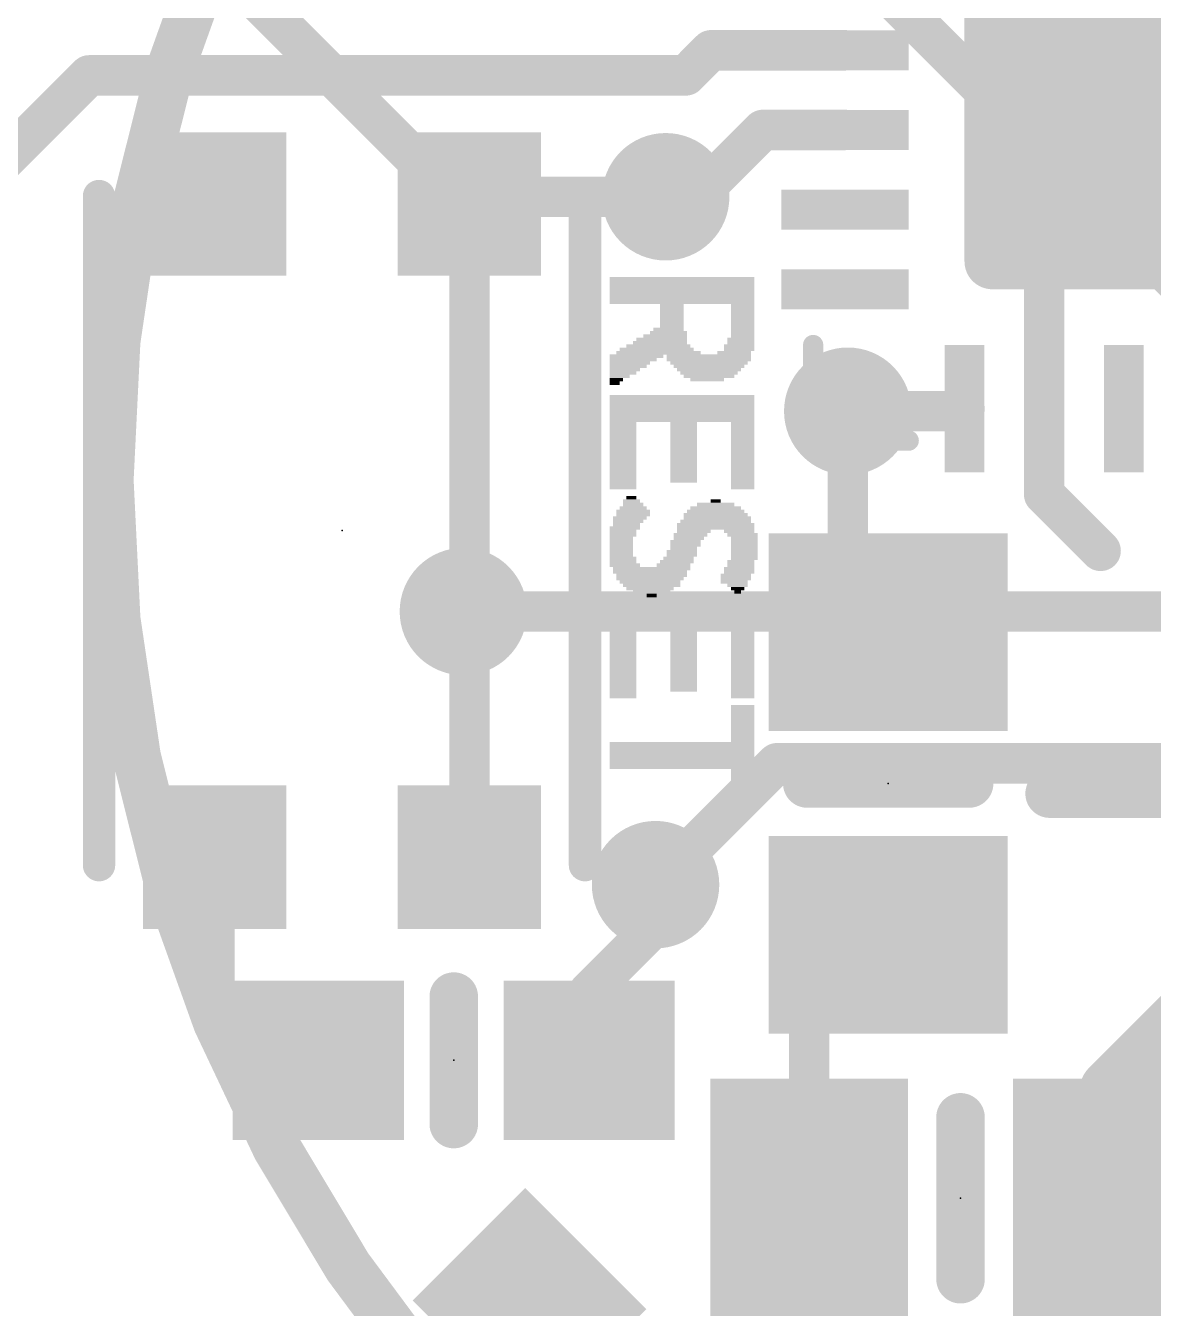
# Model space of a CAD drawing. Extents: x -19.6 to 14, y -19.9 to 18.9.
# Drawn here: x -9.42 to -2.34, y -5.2 to 2.85 of the extents above; entities that cross this region are included whole.
import ezdxf

# ---------------------------------------------------------------- set-up
doc = ezdxf.new("R2010")
doc.units = 0
for name, color, linetype in [('1', 12, 'CONTINUOUS'), ('16', 132, 'CONTINUOUS'), ('18', 110, 'CONTINUOUS'), ('20', 53, 'CONTINUOUS'), ('21', 40, 'CONTINUOUS'), ('23', 53, 'CONTINUOUS')]:
    doc.layers.add(name, color=color, linetype=linetype)

# ---------------------------------------------------------------- blocks, each defined once
blk = doc.blocks.new('RECT')
blk.add_solid([(-0.5, -0.5), (0.5, -0.5), (-0.5, 0.5), (0.5, 0.5)])
blk = doc.blocks.new('RECT560000X560000R10')
at = {"const_width": 0.175}
blk.add_lwpolyline([(1.6625, -1.575), (1.6625, 1.575, 0.4142), (1.575, 1.6625), (-1.575, 1.6625, 0.4142), (-1.6625, 1.575), (-1.6625, -1.575, 0.4142), (-1.575, -1.6625), (1.575, -1.6625, 0.4142)], format="xyb", close=True, dxfattribs=at)
blk.add_solid([(-1.6004, -1.6004), (1.6004, -1.6004), (-1.6004, 1.6004), (1.6004, 1.6004)])
blk = doc.blocks.new('ROUNDV')
at = {"const_width": 0.5}
blk.add_lwpolyline([(0, -0.25, 1), (0, 0.25, 1), (0, -0.25)], format="xyb", dxfattribs=at)

msp = doc.modelspace()

# ---------------------------------------------------------------- linework, layer by layer
at = {"layer": '1'}
for points, const_width in [([(0, 8.89, 0.4142), (-8.89, 0)], 0.3048), ([(-5.1132, 2.7608, 1), (-5.1132, 2.6338)], 0.127), ([(-5.0683, 2.6524, 1), (-5.1581, 2.7422)], 0.127), ([(-4.2716, 2.6338, 1), (-4.2716, 2.7608)], 0.127), ([(-9.017, 2.6035, 1), (-9.017, 2.4765)], 0.127), ([(-8.9721, 2.4951, 1), (-9.0619, 2.5849)], 0.127), ([(-5.2705, 2.4765, 1), (-5.2705, 2.6035)], 0.127), ([(-5.3154, 2.5849, 1), (-5.2256, 2.4951)], 0.127), ([(-4.7877, 2.2608, 1), (-4.7877, 2.1338)], 0.127), ([(-4.7428, 2.1524, 1), (-4.8326, 2.2422)], 0.127), ([(-4.2716, 2.1338, 1), (-4.2716, 2.2608)], 0.127), ([(-6.566, 1.7325, 1), (-6.693, 1.7325)], 0.127), ([(-6.566, 1.7325, 1), (-6.693, 1.7325)], 0.127), ([(-5.3975, 1.8415, 1), (-5.3975, 1.7145)], 0.127), ([(-5.2519, 1.8229, 1), (-5.1621, 1.7331)], 0.127), ([(-5.207, 1.7145, 1), (-5.207, 1.8415)], 0.127), ([(-2.9581, 1.7608, 1), (-3.0851, 1.7608)], 0.127), ([(-3.0665, 1.8057, 1), (-2.9767, 1.7159)], 0.127), ([(-6.693, 1.562, 1), (-6.566, 1.562)], 0.127), ([(-3.4767, 0.4024, 1), (-3.5665, 0.4922)], 0.127), ([(-2.9581, 0.4473, 1), (-3.0851, 0.4473)], 0.127), ([(-4.2545, 0.4953, 1), (-4.2545, 0.3683)], 0.127), ([(-4.2096, 0.4767, 1), (-4.2994, 0.3869)], 0.127), ([(-4.191, 0.4318, 1), (-4.318, 0.4318)], 0.127), ([(-3.582, 0.4767, 1), (-3.4922, 0.3869)], 0.127), ([(-3.5371, 0.3683, 1), (-3.5371, 0.4953)], 0.127), ([(-3.0851, 0.4473, 1), (-2.9581, 0.4473)], 0.127), ([(-4.2359, 0.3234, 1), (-4.1461, 0.4132)], 0.127), ([(-8.89, 0, 0.4142), (0, -8.89)], 0.3048), ([(-8.8138, 0, 1), (-8.9662, 0)], 0.1524), ([(-8.9662, 0, 1), (-8.8138, 0)], 0.1524), ([(-2.9767, -0.045, 1), (-3.0665, -0.1348)], 0.127), ([(-3.0851, -0.0899, 1), (-2.9581, -0.0899)], 0.127), ([(-2.7119, -0.4894, 1), (-2.6221, -0.3996)], 0.127), ([(-4.2096, -0.6561, 1), (-4.2994, -0.7459)], 0.127), ([(-4.318, -0.701, 1), (-4.191, -0.701)], 0.127), ([(-6.6226, -0.7806, 1), (-6.7124, -0.8704)], 0.127), ([(-6.7124, -0.7806, 1), (-6.6226, -0.8704)], 0.127), ([(-6.693, -0.7875, 1), (-6.566, -0.7875)], 0.127), ([(-6.5846, -0.8324, 1), (-6.6744, -0.7426)], 0.127), ([(-6.566, -0.8635, 1), (-6.693, -0.8635)], 0.127), ([(-6.6744, -0.9084, 1), (-6.5846, -0.8186)], 0.127), ([(-4.0454, -0.9999, 1), (-3.9556, -0.9101)], 0.127), ([(-2.987, -1.8923, 1), (-2.987, -2.0447)], 0.1524), ([(-8.166, -2.3675, 1), (-8.293, -2.3675)], 0.127), ([(-6.693, -2.3675, 1), (-6.566, -2.3675)], 0.127), ([(-5.3975, -2.54, 1), (-5.5245, -2.54)], 0.127), ([(-5.5245, -2.794, 1), (-5.3975, -2.794)], 0.127), ([(-5.4161, -2.8389, 1), (-5.5059, -2.7491)], 0.127), ([(-4.2545, -2.7915, 1), (-4.2545, -2.9185)], 0.127), ([(-4.2096, -2.8999, 1), (-4.2994, -2.8101)], 0.127), ([(-4.0005, -2.9185, 1), (-4.0005, -2.7915)], 0.127), ([(-4.433, -3.097, 1), (-4.56, -3.097)], 0.127), ([(-4.5414, -3.0521, 1), (-4.4516, -3.1419)], 0.127), ([(-5.8143, -3.2108, 1), (-5.9413, -3.2108)], 0.127), ([(-5.9227, -3.1659, 1), (-5.8329, -3.2557)], 0.127), ([(-8.1846, -3.2531, 1), (-8.2744, -3.3429)], 0.127), ([(-8.293, -3.298, 1), (-8.166, -3.298)], 0.127), ([(-7.8849, -3.5791, 1), (-7.8849, -3.7061)], 0.127), ([(-7.9298, -3.6875, 1), (-7.84, -3.5977)], 0.127), ([(-7.5778, -3.7061, 1), (-7.5778, -3.5791)], 0.127), ([(-5.9413, -3.6426, 1), (-5.8143, -3.6426)], 0.127), ([(-2.4949, -3.8339, 1), (-2.6981, -3.8339)], 0.2032), ([(-2.6683, -3.7621, 1), (-2.5247, -3.9057)], 0.2032), ([(-2.6981, -4.5085, 1), (-2.4949, -4.5085)], 0.2032), ([(-4.56, -4.5085, 1), (-4.433, -4.5085)], 0.127)]:
    msp.add_lwpolyline(points, format="xyb", dxfattribs=dict(at, const_width=const_width))
for points, const_width in [([(-3.0216, 1.7608), (-1.7716, 3.0108)], 0.254), ([(-5.1132, 2.6973), (-5.2705, 2.54)], 0.254), ([(-4.2716, 2.6973), (-5.1132, 2.6973)], 0.254), ([(-9.017, 2.54), (-11.557, 0)], 0.254), ([(-5.2705, 2.54), (-9.017, 2.54)], 0.254), ([(-4.7877, 2.1973), (-5.207, 1.778)], 0.254), ([(-4.2716, 2.1973), (-4.7877, 2.1973)], 0.254), ([(-6.6295, 1.562), (-6.6295, 1.7325)], 0.254), ([(-6.6295, -0.7875), (-6.6295, 1.7325)], 0.254), ([(-5.207, 1.778), (-5.3975, 1.778)], 0.254), ([(-3.0216, 0.4473), (-3.0216, 1.7608)], 0.254), ([(-3.5216, 0.4473), (-3.5371, 0.4318)], 0.254), ([(-3.0216, 0.4473), (-3.0216, -0.0899)], 0.254), ([(-3.5371, 0.4318), (-4.2545, 0.4318)], 0.254), ([(-4.191, 0.3683), (-4.2545, 0.4318)], 0.254), ([(-4.2545, -0.701), (-4.2545, 0.4318)], 0.254), ([(-3.0216, -0.0899), (-2.667, -0.4445)], 0.254), ([(-4.0005, -0.955), (-4.2545, -0.701)], 0.254), ([(-6.6675, -0.8255), (-6.6295, -0.7875)], 0.254), ([(-6.6675, -0.8255), (-6.6295, -0.8635)], 0.254), ([(-6.6295, -0.8635), (-6.6295, -2.3675)], 0.254), ([(-2.987, -1.9685), (-1.6811, -1.9685)], 0.3048), ([(-8.2295, -2.3675), (-8.2295, -3.298)], 0.254), ([(-5.461, -2.794), (-5.461, -2.54)], 0.254), ([(-5.461, -2.794), (-5.8778, -3.2108)], 0.254), ([(-4.4965, -3.097), (-4.2545, -2.855)], 0.254), ([(-4.2545, -2.855), (-4.0005, -2.855)], 0.254), ([(-2.5965, -3.8339), (-1.6811, -2.9185)], 0.4064), ([(-4.4965, -4.5085), (-4.4965, -3.097)], 0.254), ([(-5.8778, -3.2108), (-5.8778, -3.6426)], 0.254), ([(-8.2295, -3.298), (-7.8849, -3.6426)], 0.254), ([(-7.8849, -3.6426), (-7.5778, -3.6426)], 0.254), ([(-2.5965, -4.5085), (-2.5965, -3.8339)], 0.4064)]:
    msp.add_lwpolyline(points, dxfattribs=dict(at, const_width=const_width))
at = {"layer": '16'}
for points, const_width in [([(0, 8.89, 0.4142), (-8.89, 0)], 0.3048), ([(-6.731, 1.8415, 1), (-6.731, 1.7145)], 0.127), ([(-6.7759, 1.7331, 1), (-6.6861, 1.8229)], 0.127), ([(-5.3975, 1.7145, 1), (-5.3975, 1.8415)], 0.127), ([(-8.89, 0, 0.4142), (0, -8.89)], 0.3048), ([(-8.8138, 0, 1), (-8.9662, 0)], 0.1524), ([(-8.9662, 0, 1), (-8.8138, 0)], 0.1524), ([(-6.6675, -0.762, 1), (-6.6675, -0.889)], 0.127), ([(-4.699, -1.7145, 1), (-4.699, -1.8415)], 0.127), ([(-4.6541, -1.8229, 1), (-4.7439, -1.7331)], 0.127), ([(-5.5059, -2.4951, 1), (-5.4161, -2.5849)], 0.127)]:
    msp.add_lwpolyline(points, format="xyb", dxfattribs=dict(at, const_width=const_width))
at = {"layer": '16', "const_width": 0.254}
for points in [[(-8.5725, 3.6195), (-6.731, 1.778)], [(-1.397, 0.4445), (-4.1275, 3.175)], [(-6.731, 1.778), (-5.3975, 1.778)], [(0.8255, -0.8255), (-6.6675, -0.8255)], [(-4.699, -1.778), (-5.461, -2.54)], [(0.635, -1.778), (-4.699, -1.778)]]:
    msp.add_lwpolyline(points, dxfattribs=at)
at = {"layer": '20'}
msp.add_arc((0, -0.0023), 13.9929, 105.8, 74.2, dxfattribs=at)
at = {"layer": '21'}
for points, const_width in [([(-8.9549, -2.4175), (-8.9549, 1.7825)], 0.2032), ([(-5.9041, 1.7825), (-5.9041, -2.4175)], 0.2032), ([(-4.4716, 0.8473), (-4.4716, 0.2473)], 0.127), ([(-4.4716, 0.2473), (-3.8716, 0.2473)], 0.127), ([(-3.4925, -1.905), (-4.5085, -1.905)], 0.3048), ([(-6.7278, -4.0426), (-6.7278, -3.2426)], 0.3048), ([(-3.5465, -5.0165), (-3.5465, -4.0005)], 0.3048)]:
    msp.add_lwpolyline(points, dxfattribs=dict(at, const_width=const_width))
for points, const_width in [([(-8.9041, 1.7825, 1), (-9.0057, 1.7825)], 0.1016), ([(-5.8533, 1.7825, 1), (-5.9549, 1.7825)], 0.1016), ([(-4.4399, 0.8473, 1), (-4.5034, 0.8473)], 0.0635), ([(-4.5034, 0.2473, 1), (-4.4399, 0.2473)], 0.0635), ([(-4.4716, 0.2791, 1), (-4.4716, 0.2156)], 0.0635), ([(-3.8716, 0.2156, 1), (-3.8716, 0.2791)], 0.0635), ([(-4.5085, -1.8288, 1), (-4.5085, -1.9812)], 0.1524), ([(-3.4925, -1.9812, 1), (-3.4925, -1.8288)], 0.1524), ([(-9.0057, -2.4175, 1), (-8.9041, -2.4175)], 0.1016), ([(-5.9549, -2.4175, 1), (-5.8533, -2.4175)], 0.1016), ([(-6.6516, -3.2426, 1), (-6.804, -3.2426)], 0.1524), ([(-3.4703, -4.0005, 1), (-3.6227, -4.0005)], 0.1524), ([(-6.804, -4.0426, 1), (-6.6516, -4.0426)], 0.1524), ([(-3.6227, -5.0165, 1), (-3.4703, -5.0165)], 0.1524)]:
    msp.add_lwpolyline(points, format="xyb", dxfattribs=dict(at, const_width=const_width))
at = {"layer": '23'}
for p in [(-7.4295, -0.3175), (-4.0005, -1.905), (-6.7278, -3.6426), (-3.5465, -4.5085)]:
    msp.add_point(p, dxfattribs=at)

# ---------------------------------------------------------------- block references
at = {"layer": '1'}
msp.add_blockref('RECT560000X560000R10', (-1.7716, 2.9473), dxfattribs=at)
for p, xscale, yscale, rotation in [((-4.2716, 2.6973), 0.25, 0.8, 90), ((-4.2716, 2.1973), 0.25, 0.8, 90), ((-8.2295, 1.7325), 0.9, 0.9, 270), ((-6.6295, 1.7325), 0.9, 0.9, 270), ((-4.2716, 1.6973), 0.25, 0.8, 90), ((-4.2716, 1.1973), 0.25, 0.8, 90), ((-3.5216, 0.4473), 0.25, 0.8, 180), ((-3.0216, 0.4473), 0.25, 0.8, 180), ((-2.5216, 0.4473), 0.25, 0.8, 180), ((-4.0005, -0.955), 1.24, 1.5, 270), ((-8.2295, -2.3675), 0.9, 0.9, 270), ((-6.6295, -2.3675), 0.9, 0.9, 270), ((-4.0005, -2.855), 1.24, 1.5, 270), ((-4.4965, -4.5085), 1.24, 1.5, 180), ((-2.5965, -4.5085), 1.24, 1.5, 180)]:
    msp.add_blockref('RECT', p, dxfattribs=dict(at, xscale=xscale, yscale=yscale, rotation=rotation))
at = {"layer": '1', "xscale": 1.075}
for p, rotation in [((-7.5778, -3.6426), 180), ((-5.8778, -3.6426), 180), ((-6.2525, -5.1775), 135)]:
    msp.add_blockref('RECT', p, dxfattribs=dict(at, rotation=rotation))
at = {"layer": '18', "xscale": 0.8001, "yscale": 0.8001}
for p in [(-5.3975, 1.778), (-5.3975, 1.778), (-4.2545, 0.4318), (-4.2545, 0.4318), (-6.6675, -0.8255), (-6.6675, -0.8255), (-5.461, -2.54), (-5.461, -2.54)]:
    msp.add_blockref('ROUNDV', p, dxfattribs=at)
at = {"layer": '21', "yscale": 0.0212}
for p, xscale in [((-5.2951, 1.2639), 0.9098), ((-5.2951, 1.2427), 0.9098), ((-5.2951, 1.2216), 0.9098), ((-5.2951, 1.2004), 0.9098), ((-5.2951, 1.1793), 0.9098), ((-5.2951, 1.1581), 0.9098), ((-5.2951, 1.137), 0.9098), ((-5.2951, 1.1158), 0.9098), ((-5.3586, 1.0946), 0.1481), ((-5.3586, 1.0735), 0.1481), ((-5.3586, 1.0523), 0.1481), ((-4.9143, 1.0946), 0.1481), ((-4.9143, 1.0735), 0.1481), ((-4.9143, 1.0523), 0.1481), ((-5.3586, 1.0312), 0.1481), ((-5.3586, 1.01), 0.1481), ((-5.3586, 0.9888), 0.1481), ((-5.3586, 0.9677), 0.1481), ((-4.9143, 1.0312), 0.1481), ((-4.9143, 1.01), 0.1481), ((-4.9143, 0.9888), 0.1481), ((-4.9143, 0.9677), 0.1481), ((-5.4221, 0.8831), 0.3174), ((-5.4009, 0.9042), 0.2751), ((-5.3798, 0.9254), 0.2327), ((-5.3798, 0.9465), 0.1904), ((-4.9249, 0.8831), 0.1693), ((-4.9143, 0.9465), 0.1481), ((-4.9143, 0.9254), 0.1481), ((-4.9143, 0.9042), 0.1481), ((-5.4432, 0.7984), 0.529), ((-5.4538, 0.8196), 0.4655), ((-5.4432, 0.8407), 0.402), ((-5.4327, 0.8619), 0.3385), ((-4.9672, 0.7984), 0.2116), ((-4.9354, 0.8407), 0.1904), ((-4.9354, 0.8196), 0.1904), ((-4.9249, 0.8619), 0.1693), ((-5.5808, 0.7773), 0.3385), ((-5.6019, 0.7561), 0.2962), ((-5.6231, 0.7349), 0.2539), ((-5.1259, 0.7773), 0.529), ((-5.1259, 0.7561), 0.529), ((-5.1259, 0.7349), 0.4866), ((-5.6866, 0.6503), 0.127), ((-5.6337, 0.7138), 0.2327), ((-5.6548, 0.6926), 0.1904), ((-5.6654, 0.6715), 0.1693), ((-5.1259, 0.7138), 0.4443), ((-5.1259, 0.6926), 0.402), ((-5.1259, 0.6715), 0.3597), ((-5.1259, 0.6503), 0.3174), ((-5.7077, 0.6292), 0.0846), ((-5.7183, 0.608), 0.0635), ((-5.1364, 0.6292), 0.2116), ((-5.2951, 0.5234), 0.9098), ((-5.2951, 0.5022), 0.9098), ((-5.2951, 0.4811), 0.9098), ((-5.2951, 0.4599), 0.9098), ((-5.2951, 0.4387), 0.9098), ((-5.2951, 0.4176), 0.9098), ((-5.2951, 0.3964), 0.9098), ((-5.2951, 0.3753), 0.9098), ((-5.6654, 0.3541), 0.1693), ((-5.6654, 0.3329), 0.1693), ((-5.6654, 0.3118), 0.1693), ((-5.2846, 0.3541), 0.1693), ((-5.2846, 0.3329), 0.1693), ((-5.2846, 0.3118), 0.1693), ((-4.9143, 0.3541), 0.1481), ((-4.9143, 0.3329), 0.1481), ((-4.9143, 0.3118), 0.1481), ((-5.6654, 0.2906), 0.1693), ((-5.6654, 0.2695), 0.1693), ((-5.6654, 0.2483), 0.1693), ((-5.2846, 0.2906), 0.1693), ((-5.2846, 0.2695), 0.1693), ((-5.2846, 0.2483), 0.1693), ((-4.9143, 0.2906), 0.1481), ((-4.9143, 0.2695), 0.1481), ((-4.9143, 0.2483), 0.1481), ((-5.6654, 0.2272), 0.1693), ((-5.6654, 0.206), 0.1693), ((-5.6654, 0.1848), 0.1693), ((-5.6654, 0.1637), 0.1693), ((-5.2846, 0.2272), 0.1693), ((-5.2846, 0.206), 0.1693), ((-5.2846, 0.1848), 0.1693), ((-5.2846, 0.1637), 0.1693), ((-4.9143, 0.2272), 0.1481), ((-4.9143, 0.206), 0.1481), ((-4.9143, 0.1848), 0.1481), ((-4.9143, 0.1637), 0.1481), ((-5.6654, 0.1425), 0.1693), ((-5.6654, 0.1214), 0.1693), ((-5.6654, 0.1002), 0.1693), ((-5.6654, 0.079), 0.1693), ((-5.2846, 0.1425), 0.1693), ((-5.2846, 0.1214), 0.1693), ((-5.2846, 0.1002), 0.1693), ((-5.2846, 0.079), 0.1693), ((-4.9143, 0.1425), 0.1481), ((-4.9143, 0.1214), 0.1481), ((-4.9143, 0.1002), 0.1481), ((-4.9143, 0.079), 0.1481), ((-5.6654, 0.0579), 0.1693), ((-5.6654, 0.0367), 0.1693), ((-5.6654, 0.0156), 0.1693), ((-5.6654, -0.0056), 0.1693), ((-5.2846, 0.0579), 0.1693), ((-5.2846, 0.0367), 0.1693), ((-5.2846, 0.0156), 0.1693), ((-5.2846, -0.0056), 0.1693), ((-4.9143, 0.0579), 0.1481), ((-4.9143, 0.0367), 0.1481), ((-4.9143, 0.0156), 0.1481), ((-4.9143, -0.0056), 0.1481), ((-5.6654, -0.0267), 0.1693), ((-5.6654, -0.0479), 0.1693), ((-4.9143, -0.0267), 0.1481), ((-4.9143, -0.0479), 0.1481), ((-5.6125, -0.1325), 0.1058), ((-5.6019, -0.1537), 0.127), ((-5.6125, -0.1114), 0.0635), ((-5.0836, -0.1537), 0.2327), ((-5.0836, -0.1325), 0.0635), ((-5.6231, -0.2383), 0.2116), ((-5.6019, -0.196), 0.2116), ((-5.6019, -0.2172), 0.2116), ((-5.6019, -0.1749), 0.1693), ((-5.0836, -0.2172), 0.402), ((-5.073, -0.2383), 0.4232), ((-5.0836, -0.196), 0.3597), ((-5.0836, -0.1749), 0.3174), ((-5.6548, -0.3018), 0.1904), ((-5.6654, -0.323), 0.1693), ((-5.6337, -0.2595), 0.1904), ((-5.6442, -0.2806), 0.1693), ((-5.0836, -0.2806), 0.4866), ((-5.0836, -0.3018), 0.4866), ((-5.2211, -0.323), 0.2116), ((-5.0836, -0.2595), 0.4443), ((-4.9354, -0.323), 0.1904), ((-5.6654, -0.3441), 0.1693), ((-5.676, -0.3653), 0.1481), ((-5.676, -0.3864), 0.1481), ((-5.676, -0.4076), 0.1481), ((-5.274, -0.3864), 0.1904), ((-5.274, -0.4076), 0.1904), ((-5.2422, -0.3441), 0.2116), ((-5.2528, -0.3653), 0.1904), ((-4.9143, -0.3441), 0.1904), ((-4.9037, -0.3653), 0.1693), ((-4.9037, -0.3864), 0.1693), ((-4.9037, -0.4076), 0.1693), ((-5.676, -0.4288), 0.1481), ((-5.676, -0.4499), 0.1481), ((-5.676, -0.4711), 0.1481), ((-5.6654, -0.4922), 0.1693), ((-5.3163, -0.4922), 0.1904), ((-5.2951, -0.4499), 0.1904), ((-5.2951, -0.4711), 0.1904), ((-5.2846, -0.4288), 0.1693), ((-4.9037, -0.4288), 0.1693), ((-4.9037, -0.4499), 0.1693), ((-4.9037, -0.4711), 0.1693), ((-4.9037, -0.4922), 0.1693), ((-5.6654, -0.5134), 0.1693), ((-5.6548, -0.5345), 0.1904), ((-5.4856, -0.5557), 0.4866), ((-5.348, -0.5345), 0.2116), ((-5.3269, -0.5134), 0.2116), ((-4.9354, -0.5557), 0.1904), ((-4.9249, -0.5134), 0.1693), ((-4.9249, -0.5345), 0.1693), ((-5.4961, -0.5769), 0.4655), ((-5.4856, -0.598), 0.4443), ((-5.4961, -0.6192), 0.4232), ((-5.4961, -0.6403), 0.3809), ((-4.9566, -0.598), 0.1904), ((-4.9566, -0.6192), 0.1904), ((-4.9672, -0.6403), 0.1693), ((-4.9354, -0.5769), 0.1904), ((-5.4856, -0.6615), 0.3597), ((-5.4961, -0.6826), 0.2962), ((-5.4856, -0.7038), 0.2327), ((-5.4856, -0.725), 0.0635), ((-4.946, -0.6615), 0.127), ((-4.946, -0.6826), 0.0846), ((-4.946, -0.7038), 0.0423), ((-5.2951, -0.7884), 0.9098), ((-5.2951, -0.8096), 0.9098), ((-5.2951, -0.8308), 0.9098), ((-5.2951, -0.8519), 0.9098), ((-5.2951, -0.8731), 0.9098), ((-5.2951, -0.8942), 0.9098), ((-5.2951, -0.9154), 0.9098), ((-5.2951, -0.9365), 0.9098), ((-5.6654, -0.9577), 0.1693), ((-5.2846, -0.9577), 0.1693), ((-4.9143, -0.9577), 0.1481), ((-5.6654, -0.9789), 0.1693), ((-5.6654, -1), 0.1693), ((-5.6654, -1.0212), 0.1693), ((-5.6654, -1.0423), 0.1693), ((-5.2846, -0.9789), 0.1693), ((-5.2846, -1), 0.1693), ((-5.2846, -1.0212), 0.1693), ((-5.2846, -1.0423), 0.1693), ((-4.9143, -0.9789), 0.1481), ((-4.9143, -1), 0.1481), ((-4.9143, -1.0212), 0.1481), ((-4.9143, -1.0423), 0.1481), ((-5.6654, -1.0635), 0.1693), ((-5.6654, -1.0847), 0.1693), ((-5.6654, -1.1058), 0.1693), ((-5.6654, -1.127), 0.1693), ((-5.2846, -1.0635), 0.1693), ((-5.2846, -1.0847), 0.1693), ((-5.2846, -1.1058), 0.1693), ((-5.2846, -1.127), 0.1693), ((-4.9143, -1.0635), 0.1481), ((-4.9143, -1.0847), 0.1481), ((-4.9143, -1.1058), 0.1481), ((-4.9143, -1.127), 0.1481), ((-5.6654, -1.1481), 0.1693), ((-5.6654, -1.1693), 0.1693), ((-5.6654, -1.1904), 0.1693), ((-5.6654, -1.2116), 0.1693), ((-5.2846, -1.1481), 0.1693), ((-5.2846, -1.1693), 0.1693), ((-5.2846, -1.1904), 0.1693), ((-5.2846, -1.2116), 0.1693), ((-4.9143, -1.1481), 0.1481), ((-4.9143, -1.1693), 0.1481), ((-4.9143, -1.1904), 0.1481), ((-4.9143, -1.2116), 0.1481), ((-5.6654, -1.2328), 0.1693), ((-5.6654, -1.2539), 0.1693), ((-5.6654, -1.2751), 0.1693), ((-5.6654, -1.2962), 0.1693), ((-5.2846, -1.2328), 0.1693), ((-5.2846, -1.2539), 0.1693), ((-5.2846, -1.2751), 0.1693), ((-5.2846, -1.2962), 0.1693), ((-4.9143, -1.2328), 0.1481), ((-4.9143, -1.2539), 0.1481), ((-4.9143, -1.2751), 0.1481), ((-4.9143, -1.2962), 0.1481), ((-5.6654, -1.3174), 0.1693), ((-5.6654, -1.3386), 0.1693), ((-5.6654, -1.3597), 0.1693), ((-5.2846, -1.3174), 0.1693), ((-4.9143, -1.3174), 0.1481), ((-4.9143, -1.3386), 0.1481), ((-4.9143, -1.3597), 0.1481), ((-4.9143, -1.4232), 0.1481), ((-4.9143, -1.4443), 0.1481), ((-4.9143, -1.4655), 0.1481), ((-4.9143, -1.4867), 0.1481), ((-4.9143, -1.5078), 0.1481), ((-4.9143, -1.529), 0.1481), ((-4.9143, -1.5501), 0.1481), ((-4.9143, -1.5713), 0.1481), ((-4.9143, -1.5925), 0.1481), ((-4.9143, -1.6136), 0.1481), ((-5.2951, -1.6559), 0.9098), ((-5.2951, -1.6771), 0.9098), ((-5.2951, -1.6982), 0.9098), ((-4.9143, -1.6348), 0.1481), ((-5.2951, -1.7194), 0.9098), ((-5.2951, -1.7406), 0.9098), ((-5.2951, -1.7617), 0.9098), ((-5.2951, -1.7829), 0.9098), ((-5.2951, -1.804), 0.9098), ((-4.9143, -1.8252), 0.1481), ((-4.9143, -1.8464), 0.1481), ((-4.9143, -1.8675), 0.1481), ((-4.9143, -1.8887), 0.1481), ((-4.9143, -1.9098), 0.1481), ((-4.9143, -1.931), 0.1481), ((-4.9143, -1.9521), 0.1481), ((-4.9143, -1.9733), 0.1481), ((-4.9143, -1.9945), 0.1481), ((-4.9143, -2.0156), 0.1481), ((-4.9143, -2.0368), 0.1481)]:
    msp.add_blockref('RECT', p, dxfattribs=dict(at, xscale=xscale))

doc.saveas('drawing.dxf')
